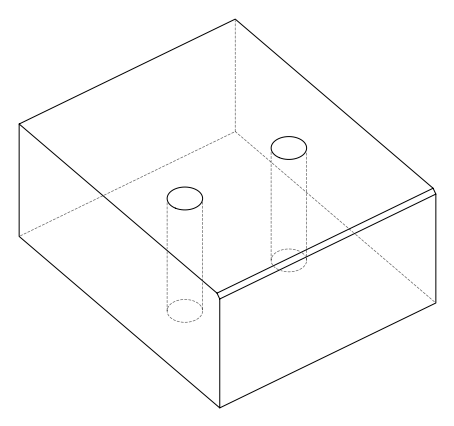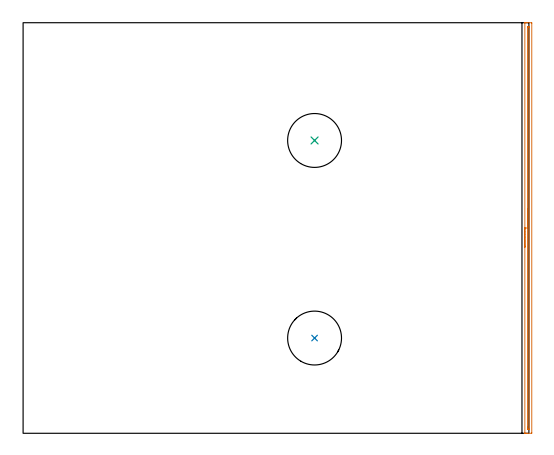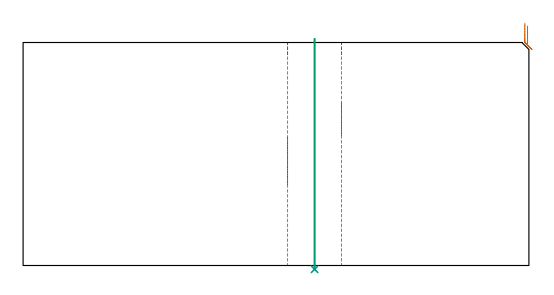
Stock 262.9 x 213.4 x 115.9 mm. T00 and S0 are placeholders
(PLAN: 3 operations, 1 tool changes, 4.5 min)
(1 AREA_MILL | FG_CHAMFER_SURFACE | UGT0205_001 | 3.56 min | 1383 mm3)
(2 INDEXABLE_INSERT_DRILL_THROUGH_HOLE_FROM_SOLID | STEP1HOLE | NXT0302_027 | 0.48 min | 71337 mm3)
(3 INDEXABLE_INSERT_DRILL_THROUGH_HOLE_FROM_SOLID_1 | STEP1HOLE_1 | NXT0302_027 | 0.48 min | 71338 mm3)
(TOOL UGT0205_001 | Chamfer Mill 20 x 3 x 45 deg. | D20 FL50 Z2)
(TOOL NXT0302_027 | Index. Insert Drill 28mm [880-D2800L32-05] | D28 PA176 FL140 Z2)
(OP 1 AREA_MILL)
G17 G21 G94 G90
T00 M6
G54
G17 G0 G90 X260.8 Y96.7 S1061 M3
G43 Z125.9 H0
G94 G1 Y96.738 Z125.028 F250.
Y96.852 Z124.163
Y97.041 Z123.312
Y97.303 Z122.48
Y97.637 Z121.674
Y98.04 Z120.9
Y98.509 Z120.164
Y99.04 Z119.472
Y99.629 Z118.829
Y100.272 Z118.24
Y100.964 Z117.708
Y101.7 Z117.24
Y102.474 Z116.837
Y103.28 Z116.503
Y104.112 Z116.241
Y104.964 Z116.052
Y105.828 Z115.938
Y106.7 Z115.9
Y213.252
X260.803 Y213.391 Z115.888
X260.811 Y213.4 Z115.879
X261.116 Z115.583
X261.571 Z115.128
X262.158 Z114.536
X264.218 Z112.479
X264.391 Y213.398 Z112.305
X264.4 Y213.012 Z112.3
X264.399 Y0.388 Z112.301
X264.391 Y0.002 Z112.305
X264.218 Y0. Z112.479
X262.158 Z114.536
X261.571 Z115.128
X261.116 Z115.583
X260.811 Z115.879
X260.802 Y0.009 Z115.888
X260.8 Y0.148 Z115.9
Y106.7
X262.214 Z114.486
X262.215 Y210.965 Z114.485
X262.217 Y211.023 Z114.483
X262.233 Y211.39 Z114.467
X262.413 Y211.394 Z114.287
X262.67 Y211.398 Z114.03
X262.878 Y211.393 Z113.822
X262.971 Y211.39 Z113.729
X262.984 Y211.081 Z113.716
X262.985 Y211.023 Z113.715
Y210.966
X262.986 Y2.359 Z113.714
X262.984 Y2.155 Z113.716
X262.981 Y2.054 Z113.719
X262.979 Y2.012 Z113.721
X262.842 Y2.008 Z113.858
X262.53 Y2.002 Z114.17
X262.322 Y2.007 Z114.378
X262.229 Y2.01 Z114.471
X262.217 Y2.319 Z114.483
X262.216 Y2.377 Z114.484
X262.214 Y3.156 Z114.486
Y106.7
Y107.572 Z114.524
Y108.437 Z114.638
Y109.288 Z114.827
Y110.12 Z115.089
Y110.926 Z115.423
Y111.7 Z115.826
Y112.436 Z116.294
Y113.128 Z116.825
Y113.771 Z117.415
Y114.36 Z118.058
Y114.892 Z118.75
Y115.36 Z119.486
Y115.763 Z120.26
Y116.097 Z121.066
Y116.359 Z121.898
Y116.548 Z122.749
Y116.662 Z123.614
Y116.7 Z124.486
G0 Z125.9
M5
M2
(OP 2 INDEXABLE_INSERT_DRILL_THROUGH_HOLE_FROM_SOLID)
G17 G21 G94 G90
T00 M6
G54
G17 G0 G90 X151.5 Y49.5 S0 M3
G43 Z125.9 H1
G94 G81 G98 Z-1.989 F250. R117.9
G80
M5
M2
(OP 3 INDEXABLE_INSERT_DRILL_THROUGH_HOLE_FROM_SOLID_1)
G17 G21 G94 G90
T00 M6
G54
G17 G0 G90 X151.5 Y152.2 S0 M3
G43 Z125.9 H1
G94 G81 G98 Z-1.989 F250. R117.9
G80
M5
M2
